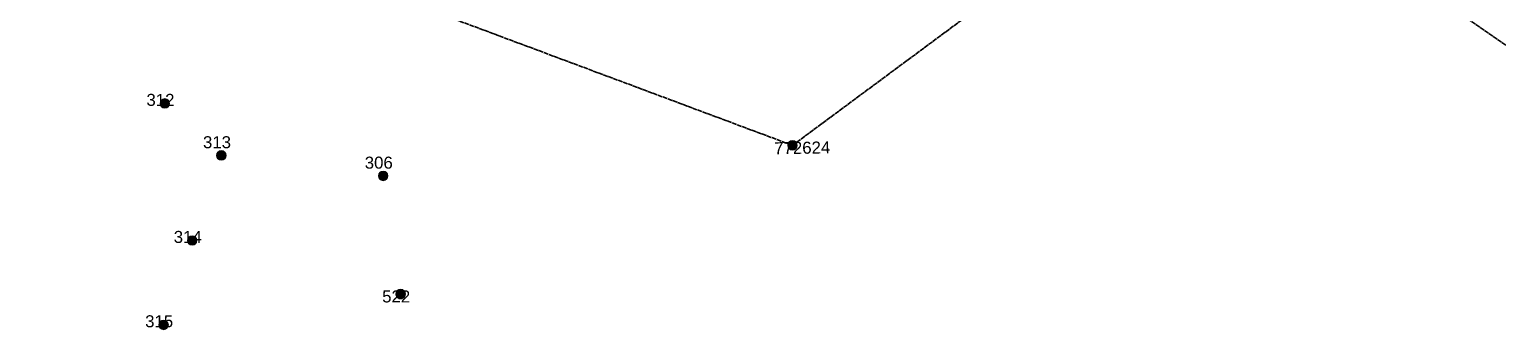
# Model space of a CAD drawing. Header units: metres. Extents: x 0 to 307451, y 0 to 6277344.
# Drawn here: x 305233 to 305538.2, y 6275871.3 to 6275933.7 of the extents above; entities that cross this region are included whole.
import ezdxf
from ezdxf.enums import TextEntityAlignment as Align

# ---------------------------------------------------------------- set-up
doc = ezdxf.new("R2010")
doc.units = ezdxf.units.M
doc.linetypes.add('Cable Exist OH', pattern=[1, 1, 0])
doc.layers.get('0').update_dxf_attribs({"color": 6})
doc.layers.add('_User Miscellaneous1', color=30, linetype='Continuous', lineweight=13)
doc.layers.add('_User_HV_Exist', color=1, linetype='Continuous', lineweight=35)
doc.styles.add('POLE_LABEL', font='arial.ttf', dxfattribs={"height": 2})
doc.styles.get("Standard").update_dxf_attribs({"font": 'arial.ttf'})

# ---------------------------------------------------------------- blocks, each defined once
blk = doc.blocks.new('POLE_EXT')
blk.add_hatch(color=256).paths.add_polyline_path([(-1, 0, 1), (1, 0, 1)])
blk.add_lwpolyline([(-1, 0, 1), (1, 0, 1)], format="xyb", close=True)
at = {"flags": 8}
blk.add_attdef('pNumber', text='', height=2, dxfattribs=at).set_placement((2.5, 2.5), align=Align.MIDDLE_CENTER)
at = {"style": 'POLE_LABEL', "flags": 9}
for tag, p in [('STRUCTURE_PLANT_NUMBER', (1.35, 0.03)), ('STREET_CODE', (1.35, -0.2))]:
    blk.add_attdef(tag, text='', height=0.2, dxfattribs=at).set_placement(p, align=Align.MIDDLE_LEFT)
at = {"flags": 9}
for tag, p in [('OWNED_BY', (1.35, -0.4)), ('SPECIAL_USE', (1.35, -0.8)), ('STATE', (1.35, -1)), ('cLV', (1.35, -1.4)), ('hDepth', (1.35, -1.6)), ('hDia', (1.35, -1.8)), ('cHV', (1.35, -2)), ('PARENT', (1.35, -0.6)), ('USAGE', (1.35, -1.2)), ('LBRACKET', (1.35, -2.2)), ('LExisting', (1.35, -2.4)), ('LANTNUMBER', (1.35, -2.6)), ('LOther', (1.35, -2.8)), ('LRemove', (1.35, -3)), ('cLinedev', (1.35, -3.4)), ('pExisting', (1.35, -3.8)), ('pFooting', (1.35, -4.4)), ('pNew', (1.35, -4.6)), ('pRelocate', (1.35, -5)), ('pRemove', (1.35, -5.2)), ('pReplace', (1.35, -5.4)), ('pStay', (1.35, -5.6)), ('pType', (1.35, -5.8)), ('cspan', (1.35, -6)), ('STREETNAME', (1.35, -6.2)), ('LEGEND', (1.35, -3.2)), ('LOCATION', (1.35, -3.6)), ('PFNUMBER', (1.35, -4)), ('NEWPFNUMBER', (1.35, -4.2)), ('SUBURB', (1.35, -6.4)), ('OPERATED_BY', (1.36, -7.01)), ('NOTES', (1.35, -6.6)), ('MAINTAINED_BY', (1.36, -6.81))]:
    blk.add_attdef(tag, text='', height=0.2, dxfattribs=at).set_placement(p, align=Align.MIDDLE_LEFT)
at = {"flags": 1}
blk.add_attdef('Z', (1.35, -7.33), '', height=0.2, dxfattribs=at)

msp = doc.modelspace()

# ---------------------------------------------------------------- linework, layer by layer
at = {"layer": '_User_HV_Exist', "linetype": 'Cable Exist OH'}
msp.add_lwpolyline([(305233.0169, 6276012.0916), (305263.9139, 6275968.45), (305321.3885, 6275935.8596), (305391.6455, 6275909.5985), (305437.7002, 6275943.7611), (305504.6477, 6275954.6551), (305540.2841, 6275930.2128)], dxfattribs=at)

# ---------------------------------------------------------------- block references
at = {"layer": '_User Miscellaneous1'}
ref = msp.add_blockref('POLE_EXT', (305261.1769, 6275918.3219), dxfattribs=at)
ref.add_attrib('ASSET_NUM', '312', dxfattribs={"layer": '0', "height": 2.5, "style": 'POLE_LABEL'}).set_placement((305263.1769, 6275919.0719), align=Align.MIDDLE_RIGHT)
ref = msp.add_blockref('POLE_EXT', (305272.933, 6275907.509), dxfattribs=at)
ref.add_attrib('ASSET_NUM', '313', dxfattribs={"layer": '0', "height": 2.5, "style": 'POLE_LABEL'}).set_placement((305274.933, 6275908.259), align=Align.BOTTOM_RIGHT)
ref = msp.add_blockref('POLE_EXT', (305391.6456, 6275909.5985), dxfattribs=at)
ref.add_attrib('ASSET_NUM', '772624', dxfattribs={"layer": '0', "height": 2.5, "rotation": 1, "style": 'POLE_LABEL'}).set_placement((305393.6456, 6275910.3485), align=Align.TOP_CENTER)
ref = msp.add_blockref('POLE_EXT', (305306.556, 6275903.256), dxfattribs=at)
ref.add_attrib('ASSET_NUM', '306', dxfattribs={"layer": '0', "height": 2.5, "style": 'POLE_LABEL'}).set_placement((305308.556, 6275904.006), align=Align.BOTTOM_RIGHT)
ref = msp.add_blockref('POLE_EXT', (305266.8572, 6275889.8031), dxfattribs=at)
ref.add_attrib('ASSET_NUM', '314', dxfattribs={"layer": '0', "height": 2.5, "style": 'POLE_LABEL'}).set_placement((305268.8572, 6275890.5531), align=Align.MIDDLE_RIGHT)
ref = msp.add_blockref('POLE_EXT', (305310.179, 6275878.657), dxfattribs=dict(at, rotation=359.5215074845204))
ref.add_attrib('ASSET_NUM', '522', dxfattribs={"layer": '0', "height": 2.5, "rotation": 359.901733, "style": 'POLE_LABEL'}).set_placement((305312.179, 6275879.407), align=Align.TOP_RIGHT)
ref = msp.add_blockref('POLE_EXT', (305260.9104, 6275872.251), dxfattribs=at)
ref.add_attrib('ASSET_NUM', '315', dxfattribs={"layer": '0', "height": 2.5, "style": 'POLE_LABEL'}).set_placement((305262.9104, 6275873.001), align=Align.MIDDLE_RIGHT)

doc.saveas('drawing.dxf')
